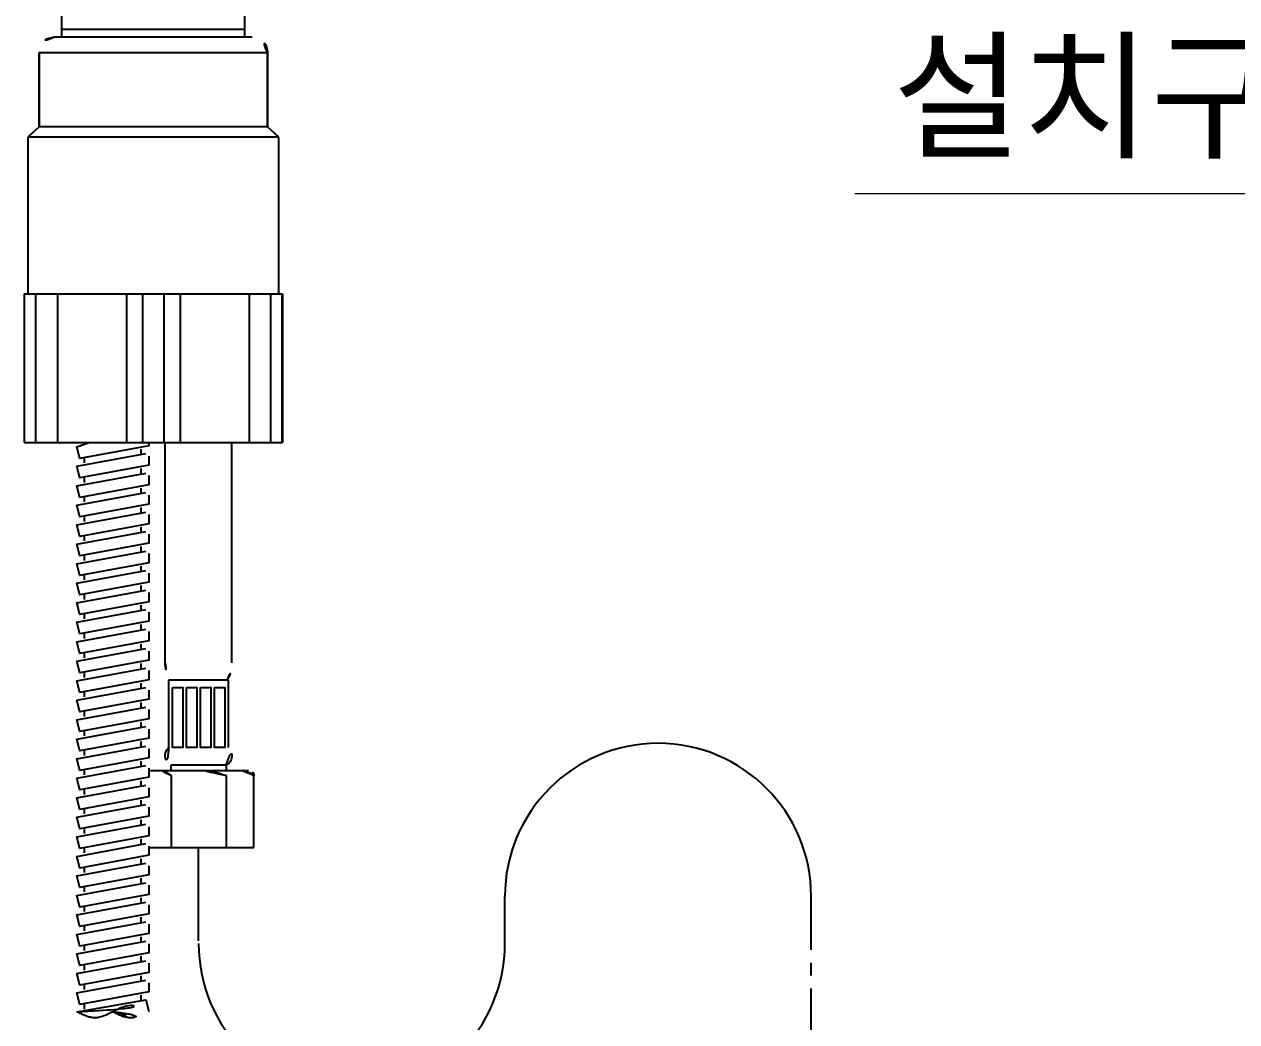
# Model space of a CAD drawing. Extents: x 16296660632 to 16296673174, y -37409619871 to -37409617131.
# Drawn here: x 16296672204 to 16296672440.2, y -37409617800.2 to -37409617605.9 of the extents above; entities that cross this region are included whole.
import ezdxf

# ---------------------------------------------------------------- set-up
doc = ezdxf.new("R2010")
doc.units = 0
doc.header["$LTSCALE"] = 10
doc.header["$MEASUREMENT"] = 0
doc.header["$PDMODE"] = 3
doc.header["$PDSIZE"] = -10
doc.linetypes.add('CENTER', pattern=[2, 1.25, -0.25, 0.25, -0.25])
doc.linetypes.add('DIVIDE', pattern=[31.75, 12.7, -6.35, 0, -6.35, 0, -6.35])
doc.layers.get('0').update_dxf_attribs({"linetype": 'CONTINUOUS'})
doc.layers.get('DEFPOINTS').update_dxf_attribs({"linetype": 'CONTINUOUS'})
for name, color, linetype in [('02___PRT_ALL_AXES', 7, 'CONTINUOUS'), ('1', 7, 'CONTINUOUS'), ('17', 7, 'CONTINUOUS'), ('BODY', 7, 'CONTINUOUS')]:
    doc.layers.add(name, color=color, linetype=linetype)
doc.styles.add('Daelim Dimension', font='', dxfattribs={"height": 1})
doc.styles.get('Daelim Dimension').set_extended_font_data('나눔고딕')
doc.dimstyles.new('DEFAULT', dxfattribs={"dimscale": 2, "dimtxt": 2, "dimasz": 2, "dimexe": 0, "dimexo": 2, "dimgap": 1, "dimtad": 1, "dimdec": 1, "dimzin": 9, "dimdsep": 46, "dimtxsty": 'Daelim Dimension', "dimcen": 0.5, "dimclrd": 252, "dimclre": 252, "dimclrt": 3, "dimadec": 1, "dimazin": 0, "dimtfac": 1, "dimtdec": 1, "dimtix": 1, "dimtmove": 0, "dimatfit": 3, "dimfxl": 1, "dimtolj": 1, "dimtzin": 1, "dimlwd": 9, "dimlwe": 9, "dimarcsym": 0})

# ---------------------------------------------------------------- blocks, each defined once
blk = doc.blocks.new('*D15')
at = {"color": 5, "lineweight": 9, "transparency": 16777216}
for p, q in [((16296672549.14674, -37409617612.35965), (16296672549.14674, -37409617638.90118)), ((16296672587.14674, -37409617612.35965), (16296672587.14674, -37409617638.90118)), ((16296672549.14674, -37409617638.90118), (16296672365.84464, -37409617638.90118)), ((16296672583.14674, -37409617638.90118), (16296672553.14674, -37409617638.90118))]:
    blk.add_line(p, q, dxfattribs=at)
at = {"color": 5, "transparency": 16777216}
for points in [[(16296672553.14674, -37409617638.23451), (16296672553.14674, -37409617639.56784), (16296672549.14674, -37409617638.90118)], [(16296672583.14674, -37409617638.23451), (16296672583.14674, -37409617639.56784), (16296672587.14674, -37409617638.90118)]]:
    blk.add_solid(points, dxfattribs=at)
at = {"layer": 'DEFPOINTS', "color": 0, "transparency": 16777216}
for p in [(16296672549.14674, -37409617608.35965), (16296672587.14674, -37409617608.35965), (16296672587.14674, -37409617638.90118)]:
    blk.add_point(p, dxfattribs=at)
at = {"color": 7, "transparency": 16777216, "insert": (16296672451.32104, -37409617620.93194), "char_height": 20, "attachment_point": 5, "style": 'Daelim Dimension'}
blk.add_mtext('\\A1;설치구멍{\\H1.25x;\\C256;Ø}38', dxfattribs=at)

msp = doc.modelspace()

# ---------------------------------------------------------------- hatches: boundary and pattern name
h = msp.add_hatch()
h.set_pattern_fill('AR-HBONE', scale=0.03, style=0)
h.set_pattern_definition([(45, (16296671777.3534, -37409617699.7187), (4e-16, 4.310523), [9.144, -3.048]), (135, (16296671779.5086, -37409617697.5634), (4e-16, 4.310523), [9.144, -3.048])])
h.paths.add_polyline_path([(16296672243.549431, -37409617733.564957, 0.1357830106), (16296672244.474421, -37409617730.224213), (16296672244.474421, -37409617687.35965), (16296672231.474421, -37409617687.35965), (16296672231.474421, -37409617730.222923, 0.1358342367), (16296672232.399429, -37409617733.56498)])

# ---------------------------------------------------------------- linework, layer by layer
for p, q in [((16296672211.35253, -37409617608.35965), (16296672211.35253, -37409617603.85965)), ((16296672246.95253, -37409617608.35965), (16296672246.95253, -37409617603.85965))]:
    msp.add_line(p, q)
at = {"color": 7, "linetype": 'Continuous'}
for p, q in [((16296672206.903811, -37409617611.35965), (16296672251.403811, -37409617611.35965)), ((16296672206.903811, -37409617625.85965), (16296672206.903811, -37409617611.35965)), ((16296672251.403799, -37409617625.85965), (16296672251.403799, -37409617611.35965)), ((16296672204.00396, -37409617658.35965), (16296672254.303659, -37409617658.35965)), ((16296672204.07477, -37409617687.35965), (16296672204.07477, -37409617658.35965)), ((16296672206.25111, -37409617687.35965), (16296672206.25111, -37409617658.35965)), ((16296672210.48419, -37409617658.35965), (16296672210.48419, -37409617687.35965)), ((16296672223.912689, -37409617658.35965), (16296672223.912689, -37409617687.35965)), ((16296672227.078171, -37409617687.35965), (16296672227.078171, -37409617658.35965)), ((16296672231.24943, -37409617687.35965), (16296672231.24943, -37409617658.35965)), ((16296672234.412689, -37409617658.35965), (16296672234.412689, -37409617687.35965)), ((16296672247.8356, -37409617658.35965), (16296672247.8356, -37409617687.35965)), ((16296672252.06781, -37409617687.35965), (16296672252.06781, -37409617658.35965)), ((16296672254.24206, -37409617687.35965), (16296672254.24206, -37409617658.35965)), ((16296672204.00396, -37409617687.35965), (16296672254.303659, -37409617687.35965))]:
    msp.add_line(p, q, dxfattribs=at)
for centre, start, end in [((16296672209.903811, -37409617611.35965), 90, 180), ((16296672248.403799, -37409617611.35965), 0, 90)]:
    msp.add_arc(centre, 3, start, end, dxfattribs=at)
at = {"color": 7, "linetype": 'DIVIDE', "ltscale": 0.5}
msp.add_spline([(16296672214.274429, -37409617798.215797), (16296672217.774429, -37409617799.415802), (16296672224.774429, -37409617797.0158), (16296672228.274429, -37409617798.215797)], degree=3, dxfattribs=at)
msp.add_open_spline([(16296672221.274429, -37409617798.215797), (16296672222.44109, -37409617798.815804), (16296672224.774429, -37409617800.0158), (16296672227.107759, -37409617798.815804), (16296672228.274429, -37409617798.215797)], degree=3, dxfattribs=at)
at = {"layer": '02___PRT_ALL_AXES', "color": 7, "linetype": 'Continuous'}
for p, q in [((16296672246.95253, -37409617606.85965), (16296672211.35253, -37409617606.85965)), ((16296672248.403799, -37409617608.35965), (16296672209.903811, -37409617608.35965)), ((16296672206.903811, -37409617611.35965), (16296672206.903811, -37409617625.85965)), ((16296672251.403811, -37409617611.35965), (16296672251.403811, -37409617625.85965)), ((16296672206.903811, -37409617625.85965), (16296672204.70381, -37409617627.85965)), ((16296672251.403811, -37409617625.85965), (16296672206.903811, -37409617625.85965)), ((16296672253.603809, -37409617627.85965), (16296672251.403799, -37409617625.85965)), ((16296672253.603809, -37409617627.85965), (16296672204.70381, -37409617627.85965)), ((16296672204.70381, -37409617627.85965), (16296672204.70381, -37409617658.35965)), ((16296672253.603809, -37409617658.35965), (16296672253.603809, -37409617627.85965)), ((16296672204.003811, -37409617658.35965), (16296672204.003811, -37409617687.35965)), ((16296672254.30381, -37409617658.35965), (16296672254.30381, -37409617687.35965))]:
    msp.add_line(p, q, dxfattribs=at)
at = {"layer": '1', "color": 7}
for p, q in [((16296672215.774429, -37409617687.493561), (16296672215.774429, -37409617687.35965)), ((16296672231.474421, -37409617730.222923), (16296672231.474421, -37409617687.35965)), ((16296672226.774429, -37409617689.621559), (16296672226.774429, -37409617688.610077)), ((16296672215.774429, -37409617691.293556), (16296672215.774429, -37409617690.282066)), ((16296672215.774429, -37409617695.093559), (16296672215.774429, -37409617694.082077)), ((16296672226.774429, -37409617693.421562), (16296672226.774429, -37409617692.410072)), ((16296672226.774429, -37409617697.221558), (16296672226.774429, -37409617696.210083)), ((16296672215.774429, -37409617698.893562), (16296672215.774429, -37409617697.882072)), ((16296672215.774429, -37409617702.693558), (16296672215.774429, -37409617701.682083)), ((16296672226.774429, -37409617701.021561), (16296672226.774429, -37409617700.010071)), ((16296672226.774429, -37409617704.821564), (16296672226.774429, -37409617703.810066)), ((16296672215.774429, -37409617706.493561), (16296672215.774429, -37409617705.482071)), ((16296672226.774429, -37409617708.621559), (16296672226.774429, -37409617707.610077)), ((16296672215.774429, -37409617710.293556), (16296672215.774429, -37409617709.282066)), ((16296672215.774429, -37409617714.093559), (16296672215.774429, -37409617713.082077)), ((16296672226.774429, -37409617712.421562), (16296672226.774429, -37409617711.410072)), ((16296672226.774429, -37409617716.221558), (16296672226.774429, -37409617715.210083)), ((16296672215.774429, -37409617717.893562), (16296672215.774429, -37409617716.882072)), ((16296672226.774429, -37409617720.021561), (16296672226.774429, -37409617719.010071)), ((16296672215.774429, -37409617721.693558), (16296672215.774429, -37409617720.682083)), ((16296672226.774429, -37409617723.821564), (16296672226.774429, -37409617722.810066)), ((16296672215.774429, -37409617725.493561), (16296672215.774429, -37409617724.482071)), ((16296672226.774429, -37409617727.621559), (16296672226.774429, -37409617726.610077)), ((16296672215.774429, -37409617729.293556), (16296672215.774429, -37409617728.282066)), ((16296672215.774429, -37409617733.093559), (16296672215.774429, -37409617732.082077)), ((16296672226.774429, -37409617731.421562), (16296672226.774429, -37409617730.410072)), ((16296672226.774429, -37409617735.221558), (16296672226.774429, -37409617734.210083)), ((16296672232.149429, -37409617746.714981), (16296672232.149429, -37409617733.56498)), ((16296672232.149429, -37409617733.56498), (16296672243.799431, -37409617733.56498)), ((16296672243.799431, -37409617746.714981), (16296672243.799431, -37409617733.56498)), ((16296672215.774429, -37409617736.893562), (16296672215.774429, -37409617735.882072)), ((16296672226.774429, -37409617739.021561), (16296672226.774429, -37409617738.010071)), ((16296672215.774429, -37409617740.693558), (16296672215.774429, -37409617739.682083)), ((16296672226.774429, -37409617742.821564), (16296672226.774429, -37409617741.810066)), ((16296672215.774429, -37409617744.493561), (16296672215.774429, -37409617743.482071)), ((16296672226.774429, -37409617746.621559), (16296672226.774429, -37409617745.610077)), ((16296672215.774429, -37409617748.293556), (16296672215.774429, -37409617747.282066)), ((16296672215.774429, -37409617752.093559), (16296672215.774429, -37409617751.082077)), ((16296672226.774429, -37409617750.421562), (16296672226.774429, -37409617749.410072)), ((16296672228.274429, -37409617751.214981), (16296672247.724421, -37409617751.214981)), ((16296672226.774429, -37409617754.221558), (16296672226.774429, -37409617753.210083)), ((16296672232.599421, -37409617752.214981), (16296672232.599421, -37409617766.214981)), ((16296672243.349421, -37409617752.214981), (16296672243.349421, -37409617766.214981)), ((16296672248.724421, -37409617766.214981), (16296672248.724421, -37409617752.214981)), ((16296672215.774429, -37409617755.893562), (16296672215.774429, -37409617754.882072)), ((16296672226.774429, -37409617758.021561), (16296672226.774429, -37409617757.010071)), ((16296672215.774429, -37409617759.693558), (16296672215.774429, -37409617758.682083)), ((16296672215.774429, -37409617763.493561), (16296672215.774429, -37409617762.482071)), ((16296672226.774429, -37409617761.821564), (16296672226.774429, -37409617760.810066)), ((16296672226.774429, -37409617765.621559), (16296672226.774429, -37409617764.610077)), ((16296672215.774429, -37409617767.293556), (16296672215.774429, -37409617766.282066)), ((16296672228.274429, -37409617766.214981), (16296672248.724421, -37409617766.214981)), ((16296672215.774429, -37409617771.093559), (16296672215.774429, -37409617770.082077)), ((16296672226.774429, -37409617769.421562), (16296672226.774429, -37409617768.410072)), ((16296672226.774429, -37409617773.221558), (16296672226.774429, -37409617772.210083)), ((16296672215.774429, -37409617774.893562), (16296672215.774429, -37409617773.882072)), ((16296672226.774429, -37409617777.021561), (16296672226.774429, -37409617776.010071)), ((16296672215.774429, -37409617778.693558), (16296672215.774429, -37409617777.682083)), ((16296672215.774429, -37409617782.493561), (16296672215.774429, -37409617781.482071)), ((16296672226.774429, -37409617780.821564), (16296672226.774429, -37409617779.810066)), ((16296672226.774429, -37409617784.621559), (16296672226.774429, -37409617783.610077)), ((16296672215.774429, -37409617786.293556), (16296672215.774429, -37409617785.282066)), ((16296672215.774429, -37409617790.093559), (16296672215.774429, -37409617789.082077)), ((16296672226.774429, -37409617788.421562), (16296672226.774429, -37409617787.410072)), ((16296672226.774429, -37409617792.221558), (16296672226.774429, -37409617791.210083)), ((16296672215.774429, -37409617793.893562), (16296672215.774429, -37409617792.882072)), ((16296672226.774429, -37409617796.021561), (16296672226.774429, -37409617795.010071)), ((16296672215.774429, -37409617797.693558), (16296672215.774429, -37409617796.682083))]:
    msp.add_line(p, q, dxfattribs=at)
at = {"layer": '1'}
msp.add_line((16296672244.474421, -37409617730.222923), (16296672244.474421, -37409617687.35965), dxfattribs=at)
at = {"layer": '1', "color": 1, "linetype": 'CENTER', "ltscale": 0.5}
msp.add_line((16296672237.978889, -37409617784.434647), (16296672237.978889, -37409617766.214981), dxfattribs=at)
at = {"layer": '1', "color": 7}
for points in [[(16296672228.274429, -37409617687.35965), (16296672228.274429, -37409617687.952332, -0.3706911886), (16296672227.84956, -37409617688.446663), (16296672214.84956, -37409617690.422653, -0.4591178645), (16296672214.274429, -37409617689.928329), (16296672214.274429, -37409617688.151299, -0.3706911886), (16296672214.699289, -37409617687.656982), (16296672216.65539, -37409617687.35965)], [(16296672214.29183, -37409617798.220512, -0.2971335181), (16296672214.699289, -37409617797.856979), (16296672227.699289, -37409617795.880981, -0.4591178645), (16296672228.274429, -37409617796.375313), (16296672228.274429, -37409617798.152328)]]:
    msp.add_lwpolyline(points, format="xyb", dxfattribs=at)
for points in [[(16296672228.274429, -37409617689.975304), (16296672228.274429, -37409617691.752327, -0.3706911886), (16296672227.84956, -37409617692.246651), (16296672214.84956, -37409617694.222656, -0.4591178645), (16296672214.274429, -37409617693.728333), (16296672214.274429, -37409617691.951302, -0.3706911886), (16296672214.699289, -37409617691.456978), (16296672227.699289, -37409617689.48098, -0.4591178645)], [(16296672228.274429, -37409617693.775299), (16296672228.274429, -37409617695.55233, -0.3706911886), (16296672227.84956, -37409617696.046654), (16296672214.84956, -37409617698.022652, -0.4591178645), (16296672214.274429, -37409617697.528328), (16296672214.274429, -37409617695.751297, -0.3706911886), (16296672214.699289, -37409617695.256981), (16296672227.699289, -37409617693.280983, -0.4591178645)], [(16296672228.274429, -37409617697.575302), (16296672228.274429, -37409617699.352333, -0.3706911886), (16296672227.84956, -37409617699.846649), (16296672214.84956, -37409617701.822647, -0.4591178645), (16296672214.274429, -37409617701.328331), (16296672214.274429, -37409617699.5513, -0.3706911886), (16296672214.699289, -37409617699.056976), (16296672227.699289, -37409617697.080978, -0.4591178645)], [(16296672228.274429, -37409617701.375313), (16296672228.274429, -37409617703.152328, -0.3706911886), (16296672227.84956, -37409617703.646652), (16296672214.84956, -37409617705.62265, -0.4591178645), (16296672214.274429, -37409617705.128326), (16296672214.274429, -37409617703.351303, -0.3706911886), (16296672214.699289, -37409617702.856979), (16296672227.699289, -37409617700.880981, -0.4591178645)], [(16296672228.274429, -37409617705.175301), (16296672228.274429, -37409617706.952332, -0.3706911886), (16296672227.84956, -37409617707.446663), (16296672214.84956, -37409617709.422653, -0.4591178645), (16296672214.274429, -37409617708.928329), (16296672214.274429, -37409617707.151299, -0.3706911886), (16296672214.699289, -37409617706.656982), (16296672227.699289, -37409617704.680977, -0.4591178645)], [(16296672228.274429, -37409617708.975304), (16296672228.274429, -37409617710.752327, -0.3706911886), (16296672227.84956, -37409617711.246651), (16296672214.84956, -37409617713.222656, -0.4591178645), (16296672214.274429, -37409617712.728333), (16296672214.274429, -37409617710.951302, -0.3706911886), (16296672214.699289, -37409617710.456978), (16296672227.699289, -37409617708.48098, -0.4591178645)], [(16296672228.274429, -37409617712.775299), (16296672228.274429, -37409617714.55233, -0.3706911886), (16296672227.84956, -37409617715.046654), (16296672214.84956, -37409617717.022652, -0.4591178645), (16296672214.274429, -37409617716.528328), (16296672214.274429, -37409617714.751297, -0.3706911886), (16296672214.699289, -37409617714.256981), (16296672227.699289, -37409617712.280983, -0.4591178645)], [(16296672228.274429, -37409617716.575302), (16296672228.274429, -37409617718.352333, -0.3706911886), (16296672227.84956, -37409617718.846649), (16296672214.84956, -37409617720.822647, -0.4591178645), (16296672214.274429, -37409617720.328331), (16296672214.274429, -37409617718.5513, -0.3706911886), (16296672214.699289, -37409617718.056976), (16296672227.699289, -37409617716.080978, -0.4591178645)], [(16296672228.274429, -37409617720.375313), (16296672228.274429, -37409617722.152328, -0.3706911886), (16296672227.84956, -37409617722.646652), (16296672214.84956, -37409617724.62265, -0.4591178645), (16296672214.274429, -37409617724.128326), (16296672214.274429, -37409617722.351303, -0.3706911886), (16296672214.699289, -37409617721.856979), (16296672227.699289, -37409617719.880981, -0.4591178645)], [(16296672228.274429, -37409617724.175301), (16296672228.274429, -37409617725.952332, -0.3706911886), (16296672227.84956, -37409617726.446663), (16296672214.84956, -37409617728.422653, -0.4591178645), (16296672214.274429, -37409617727.928329), (16296672214.274429, -37409617726.151299, -0.3706911886), (16296672214.699289, -37409617725.656982), (16296672227.699289, -37409617723.680977, -0.4591178645)], [(16296672228.274429, -37409617727.975304), (16296672228.274429, -37409617729.752327, -0.3706911886), (16296672227.84956, -37409617730.246651), (16296672214.84956, -37409617732.222656, -0.4591178645), (16296672214.274429, -37409617731.728333), (16296672214.274429, -37409617729.951302, -0.3706911886), (16296672214.699289, -37409617729.456978), (16296672227.699289, -37409617727.48098, -0.4591178645)], [(16296672228.274429, -37409617731.775299), (16296672228.274429, -37409617733.55233, -0.3706911886), (16296672227.84956, -37409617734.046654), (16296672214.84956, -37409617736.022652, -0.4591178645), (16296672214.274429, -37409617735.528328), (16296672214.274429, -37409617733.751297, -0.3706911886), (16296672214.699289, -37409617733.256981), (16296672227.699289, -37409617731.280983, -0.4591178645)], [(16296672228.274429, -37409617735.575302), (16296672228.274429, -37409617737.352333, -0.3706911886), (16296672227.84956, -37409617737.846649), (16296672214.84956, -37409617739.822647, -0.4591178645), (16296672214.274429, -37409617739.328331), (16296672214.274429, -37409617737.5513, -0.3706911886), (16296672214.699289, -37409617737.056976), (16296672227.699289, -37409617735.080978, -0.4591178645)], [(16296672228.274429, -37409617739.375313), (16296672228.274429, -37409617741.152328, -0.3706911886), (16296672227.84956, -37409617741.646652), (16296672214.84956, -37409617743.62265, -0.4591178645), (16296672214.274429, -37409617743.128326), (16296672214.274429, -37409617741.351303, -0.3706911886), (16296672214.699289, -37409617740.856979), (16296672227.699289, -37409617738.880981, -0.4591178645)], [(16296672228.274429, -37409617743.175301), (16296672228.274429, -37409617744.952332, -0.3706911886), (16296672227.84956, -37409617745.446663), (16296672214.84956, -37409617747.422653, -0.4591178645), (16296672214.274429, -37409617746.928329), (16296672214.274429, -37409617745.151299, -0.3706911886), (16296672214.699289, -37409617744.656982), (16296672227.699289, -37409617742.680977, -0.4591178645)], [(16296672228.274429, -37409617746.975304), (16296672228.274429, -37409617748.752327, -0.3706911886), (16296672227.84956, -37409617749.246651), (16296672214.84956, -37409617751.222656, -0.4591178645), (16296672214.274429, -37409617750.728333), (16296672214.274429, -37409617748.951302, -0.3706911886), (16296672214.699289, -37409617748.456978), (16296672227.699289, -37409617746.48098, -0.4591178645)], [(16296672228.274429, -37409617750.775299), (16296672228.274429, -37409617752.55233, -0.3706911886), (16296672227.84956, -37409617753.046654), (16296672214.84956, -37409617755.022652, -0.4591178645), (16296672214.274429, -37409617754.528328), (16296672214.274429, -37409617752.751297, -0.3706911886), (16296672214.699289, -37409617752.256981), (16296672227.699289, -37409617750.280983, -0.4591178645)], [(16296672228.274429, -37409617754.575302), (16296672228.274429, -37409617756.352333, -0.3706911886), (16296672227.84956, -37409617756.846649), (16296672214.84956, -37409617758.822647, -0.4591178645), (16296672214.274429, -37409617758.328331), (16296672214.274429, -37409617756.5513, -0.3706911886), (16296672214.699289, -37409617756.056976), (16296672227.699289, -37409617754.080978, -0.4591178645)], [(16296672228.274429, -37409617758.375313), (16296672228.274429, -37409617760.152328, -0.3706911886), (16296672227.84956, -37409617760.646652), (16296672214.84956, -37409617762.62265, -0.4591178645), (16296672214.274429, -37409617762.128326), (16296672214.274429, -37409617760.351303, -0.3706911886), (16296672214.699289, -37409617759.856979), (16296672227.699289, -37409617757.880981, -0.4591178645)], [(16296672228.274429, -37409617762.175301), (16296672228.274429, -37409617763.952332, -0.3706911886), (16296672227.84956, -37409617764.446663), (16296672214.84956, -37409617766.422653, -0.4591178645), (16296672214.274429, -37409617765.928329), (16296672214.274429, -37409617764.151299, -0.3706911886), (16296672214.699289, -37409617763.656982), (16296672227.699289, -37409617761.680977, -0.4591178645)], [(16296672228.274429, -37409617765.975304), (16296672228.274429, -37409617767.752327, -0.3706911886), (16296672227.84956, -37409617768.246651), (16296672214.84956, -37409617770.222656, -0.4591178645), (16296672214.274429, -37409617769.728333), (16296672214.274429, -37409617767.951302, -0.3706911886), (16296672214.699289, -37409617767.456978), (16296672227.699289, -37409617765.48098, -0.4591178645)], [(16296672228.274429, -37409617769.775299), (16296672228.274429, -37409617771.55233, -0.3706911886), (16296672227.84956, -37409617772.046654), (16296672214.84956, -37409617774.022652, -0.4591178645), (16296672214.274429, -37409617773.528328), (16296672214.274429, -37409617771.751297, -0.3706911886), (16296672214.699289, -37409617771.256981), (16296672227.699289, -37409617769.280983, -0.4591178645)], [(16296672228.274429, -37409617773.575302), (16296672228.274429, -37409617775.352333, -0.3706911886), (16296672227.84956, -37409617775.846649), (16296672214.84956, -37409617777.822647, -0.4591178645), (16296672214.274429, -37409617777.328331), (16296672214.274429, -37409617775.5513, -0.3706911886), (16296672214.699289, -37409617775.056976), (16296672227.699289, -37409617773.080978, -0.4591178645)], [(16296672228.274429, -37409617777.375313), (16296672228.274429, -37409617779.152328, -0.3706911886), (16296672227.84956, -37409617779.646652), (16296672214.84956, -37409617781.62265, -0.4591178645), (16296672214.274429, -37409617781.128326), (16296672214.274429, -37409617779.351303, -0.3706911886), (16296672214.699289, -37409617778.856979), (16296672227.699289, -37409617776.880981, -0.4591178645)], [(16296672228.274429, -37409617781.175301), (16296672228.274429, -37409617782.952332, -0.3706911886), (16296672227.84956, -37409617783.446663), (16296672214.84956, -37409617785.422653, -0.4591178645), (16296672214.274429, -37409617784.928329), (16296672214.274429, -37409617783.151299, -0.3706911886), (16296672214.699289, -37409617782.656982), (16296672227.699289, -37409617780.680977, -0.4591178645)], [(16296672228.274429, -37409617784.975304), (16296672228.274429, -37409617786.752327, -0.3706911886), (16296672227.84956, -37409617787.246651), (16296672214.84956, -37409617789.222656, -0.4591178645), (16296672214.274429, -37409617788.728333), (16296672214.274429, -37409617786.951302, -0.3706911886), (16296672214.699289, -37409617786.456978), (16296672227.699289, -37409617784.48098, -0.4591178645)], [(16296672228.274429, -37409617788.775299), (16296672228.274429, -37409617790.55233, -0.3706911886), (16296672227.84956, -37409617791.046654), (16296672214.84956, -37409617793.022652, -0.4591178645), (16296672214.274429, -37409617792.528328), (16296672214.274429, -37409617790.751297, -0.3706911886), (16296672214.699289, -37409617790.256981), (16296672227.699289, -37409617788.280983, -0.4591178645)], [(16296672228.274429, -37409617792.575302), (16296672228.274429, -37409617794.352333, -0.3706911886), (16296672227.84956, -37409617794.846649), (16296672214.84956, -37409617796.822647, -0.4591178645), (16296672214.274429, -37409617796.328331), (16296672214.274429, -37409617794.5513, -0.3706911886), (16296672214.699289, -37409617794.056976), (16296672227.699289, -37409617792.080978, -0.4591178645)]]:
    msp.add_lwpolyline(points, format="xyb", close=True, dxfattribs=at)
for centre, radius, start, end in [((16296672237.974421, -37409617730.222923), 6.5, 180, 210.94137869), ((16296672237.974421, -37409617730.222923), 6.5, 329.05862131, 0), ((16296672233.66897, -37409617748.306267), 2.200274, 133.67886879, 240.16797402), ((16296672242.279881, -37409617748.306267), 2.200274, 299.83202598, 46.32113121), ((16296672229.911921, -37409617755.326309), 4.111328, 49.18018673, 113.47136243), ((16296672237.974421, -37409617766.160294), 14.945312, 68.92168161, 111.07831839), ((16296672246.036921, -37409617755.326309), 4.111328, 49.18018673, 130.81981327), ((16296672247.724421, -37409617752.214981), 1, 0, 90), ((16296672223.132339, -37409617793.385132), 5.175633, 248.96281851, 309.80870535), ((16296672223.869101, -37409617793.381729), 5.486399, 243.83140911, 308.02697908)]:
    msp.add_arc(centre, radius, start, end, dxfattribs=at)
at = {"layer": '1', "color": 1, "linetype": 'CENTER', "ltscale": 0.5}
for centre, start, end in [((16296672327.488171, -37409617775.77269), 0, 180), ((16296672267.81234, -37409617784.950653), 180, 0)]:
    msp.add_arc(centre, 29.837915, start, end, dxfattribs=at)
at = {"layer": '17', "color": 7, "linetype": 'Continuous'}
for p, q in [((16296672232.574421, -37409617750.214981), (16296672232.574421, -37409617751.214981)), ((16296672243.37442, -37409617750.214981), (16296672232.574421, -37409617750.214981)), ((16296672243.37442, -37409617750.214981), (16296672243.37442, -37409617751.214981))]:
    msp.add_line(p, q, dxfattribs=at)
at = {"layer": '17', "color": 1, "linetype": 'CENTER'}
for p, q in [((16296672297.650261, -37409617784.950653), (16296672297.650261, -37409617775.77269)), ((16296672357.32608, -37409617906.166588), (16296672357.32608, -37409617775.77269))]:
    msp.add_line(p, q, dxfattribs=at)
at = {"layer": 'BODY', "color": 7, "linetype": 'Continuous', "ltscale": 0.3}
for points in [[(16296672232.879431, -37409617735.06498), (16296672234.879431, -37409617735.06498), (16296672234.879431, -37409617746.714981), (16296672232.879431, -37409617746.714981)], [(16296672235.609421, -37409617735.06498), (16296672237.609421, -37409617735.06498), (16296672237.609421, -37409617746.714981), (16296672235.609421, -37409617746.714981)], [(16296672238.33942, -37409617735.06498), (16296672240.33942, -37409617735.06498), (16296672240.33942, -37409617746.714981), (16296672238.33942, -37409617746.714981)], [(16296672241.069429, -37409617735.06498), (16296672243.069429, -37409617735.06498), (16296672243.069429, -37409617746.714981), (16296672241.069429, -37409617746.714981)]]:
    msp.add_lwpolyline(points, close=True, dxfattribs=at)

# ---------------------------------------------------------------- dimensions: what is measured, and where the dimension line sits
at = {"color": 0}
dim = msp.add_linear_dim(base=(16296672587.14674, -37409617638.901176), p1=(16296672549.14674, -37409617608.35965), p2=(16296672587.14674, -37409617608.35965), text='설치구멍{\\H1.25x;\\C256;Ø}<>', dimstyle='DEFAULT', override={"dimtxt": 10, "dimclrd": 5, "dimclre": 5, "dimclrt": 7}, dxfattribs=at)
dim.commit()
dim.dimension.update_dxf_attribs({"geometry": '*D15', "text_midpoint": (16296672451.321039, -37409617638.901176), "dimtype": 160})

doc.saveas('drawing.dxf')
